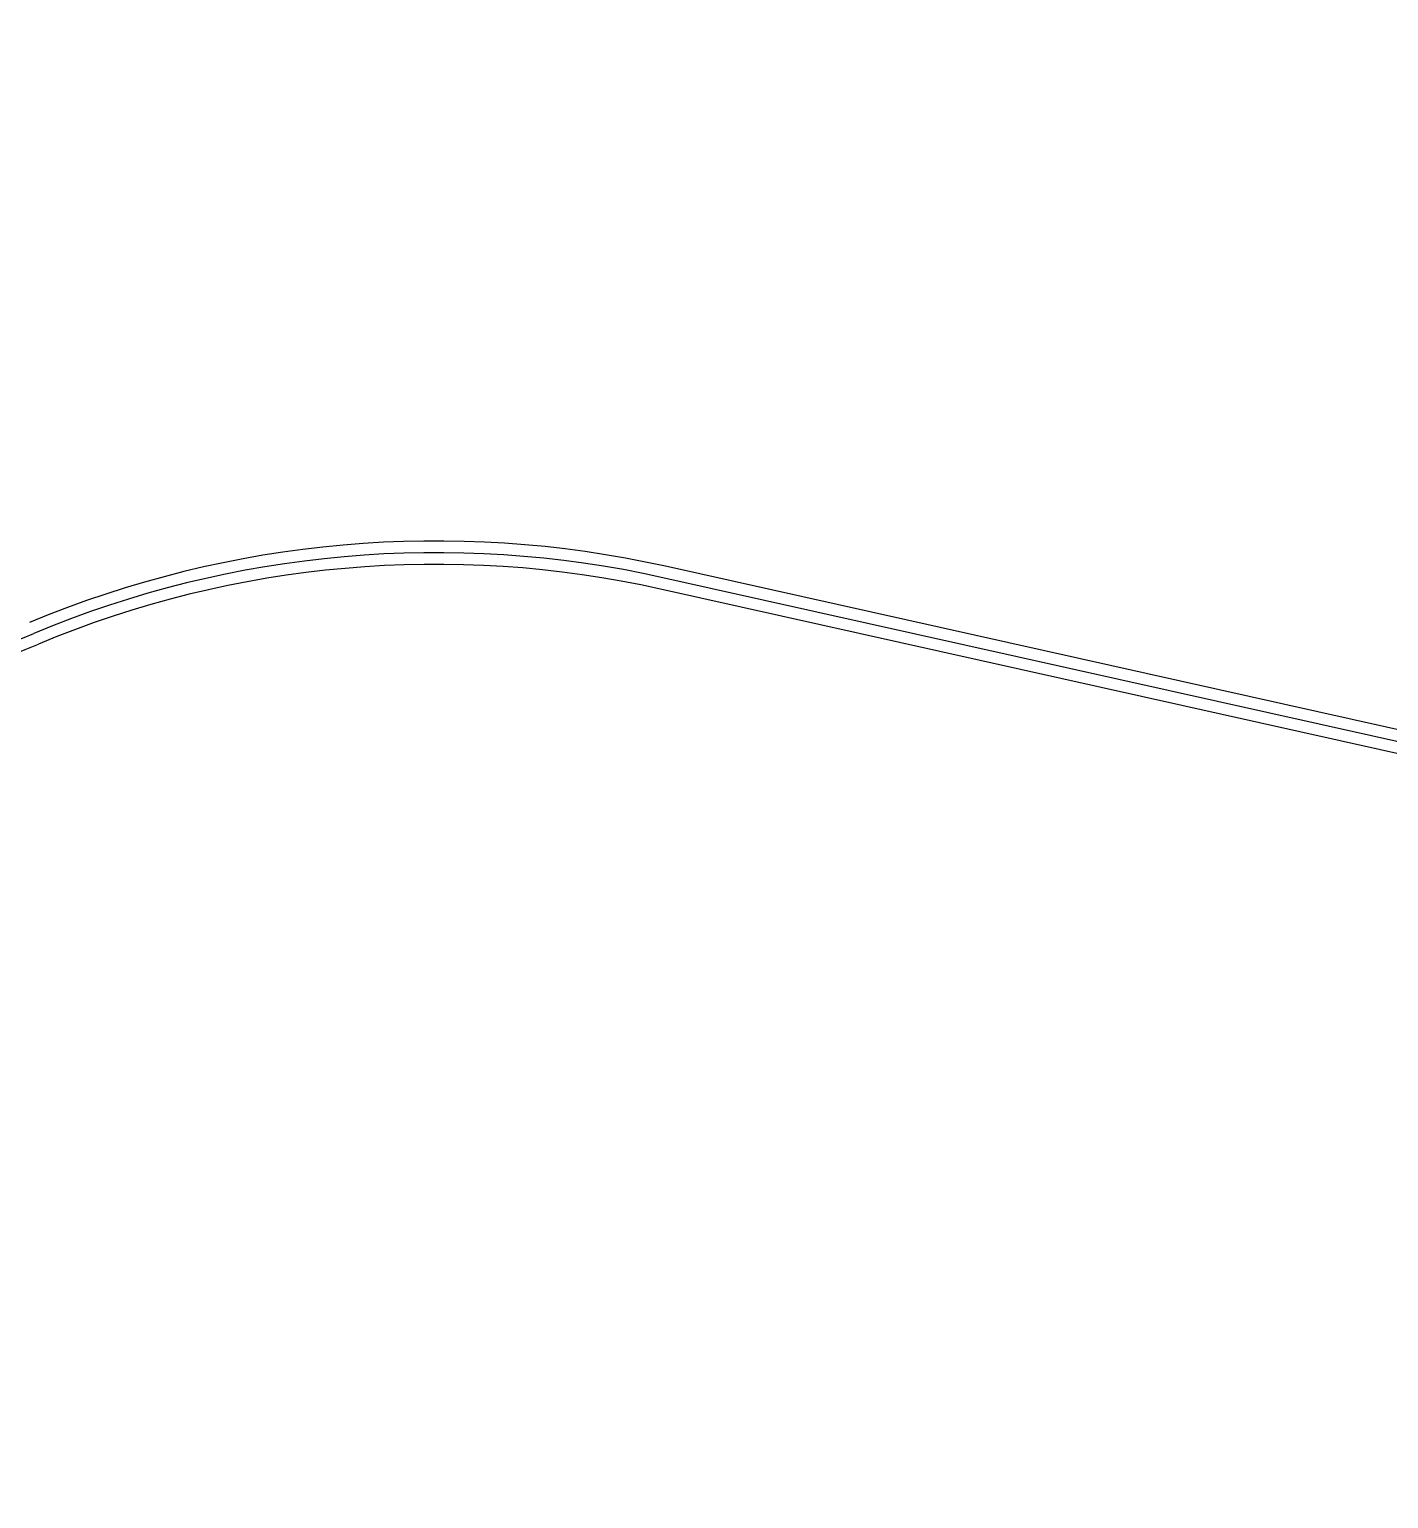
# Model space of a CAD drawing. Header units: millimetres. Extents: x 832728086 to 834530684, y 817551485 to 818349469.
# Drawn here: x 833056827 to 833077229, y 817832159 to 817854208 of the extents above; entities that cross this region are included whole.
import ezdxf

# ---------------------------------------------------------------- set-up
doc = ezdxf.new("R2010")
doc.units = ezdxf.units.MM
doc.header["$LTSCALE"] = 100
doc.layers.add('000-Tactile-l', color=8, linetype='Continuous')

# ---------------------------------------------------------------- blocks, each defined once
blk = doc.blocks.new('tactile')
at = {"layer": '000-Tactile-l', "ltscale": 5e-05}
for p, q in [((834236.177, 817894.493), (834212.364, 817899.806)), ((834236.13, 817894.324), (834212.326, 817899.635)), ((834236.082, 817894.155), (834212.288, 817899.464))]:
    blk.add_line(p, q, dxfattribs=at)
for centre, radius, start, end in [((834208.92, 817884.367), 15.819, 77.4222, 112.6918), ((834208.92, 817884.367), 15.644, 77.4222, 112.6918), ((834208.92, 817884.367), 15.469, 77.4222, 112.6918), ((834196.973, 817912.938), 15.5, 243.027, 292.6918), ((834196.973, 817912.938), 15.325, 243.0717, 292.6918)]:
    blk.add_arc(centre, radius, start, end, dxfattribs=at)

msp = doc.modelspace()

# ---------------------------------------------------------------- linework, layer by layer
at = {"ltscale": 5}
msp.add_circle((833186042.1669, 817950476.993), 398992.1588, dxfattribs=at)

# ---------------------------------------------------------------- block references
at = {"layer": '000-Tactile-l', "xscale": 1000, "yscale": 1000, "zscale": 1000}
msp.add_blockref('tactile', (-1145990.4835, -53655.9264), dxfattribs=at)

doc.saveas('drawing.dxf')
